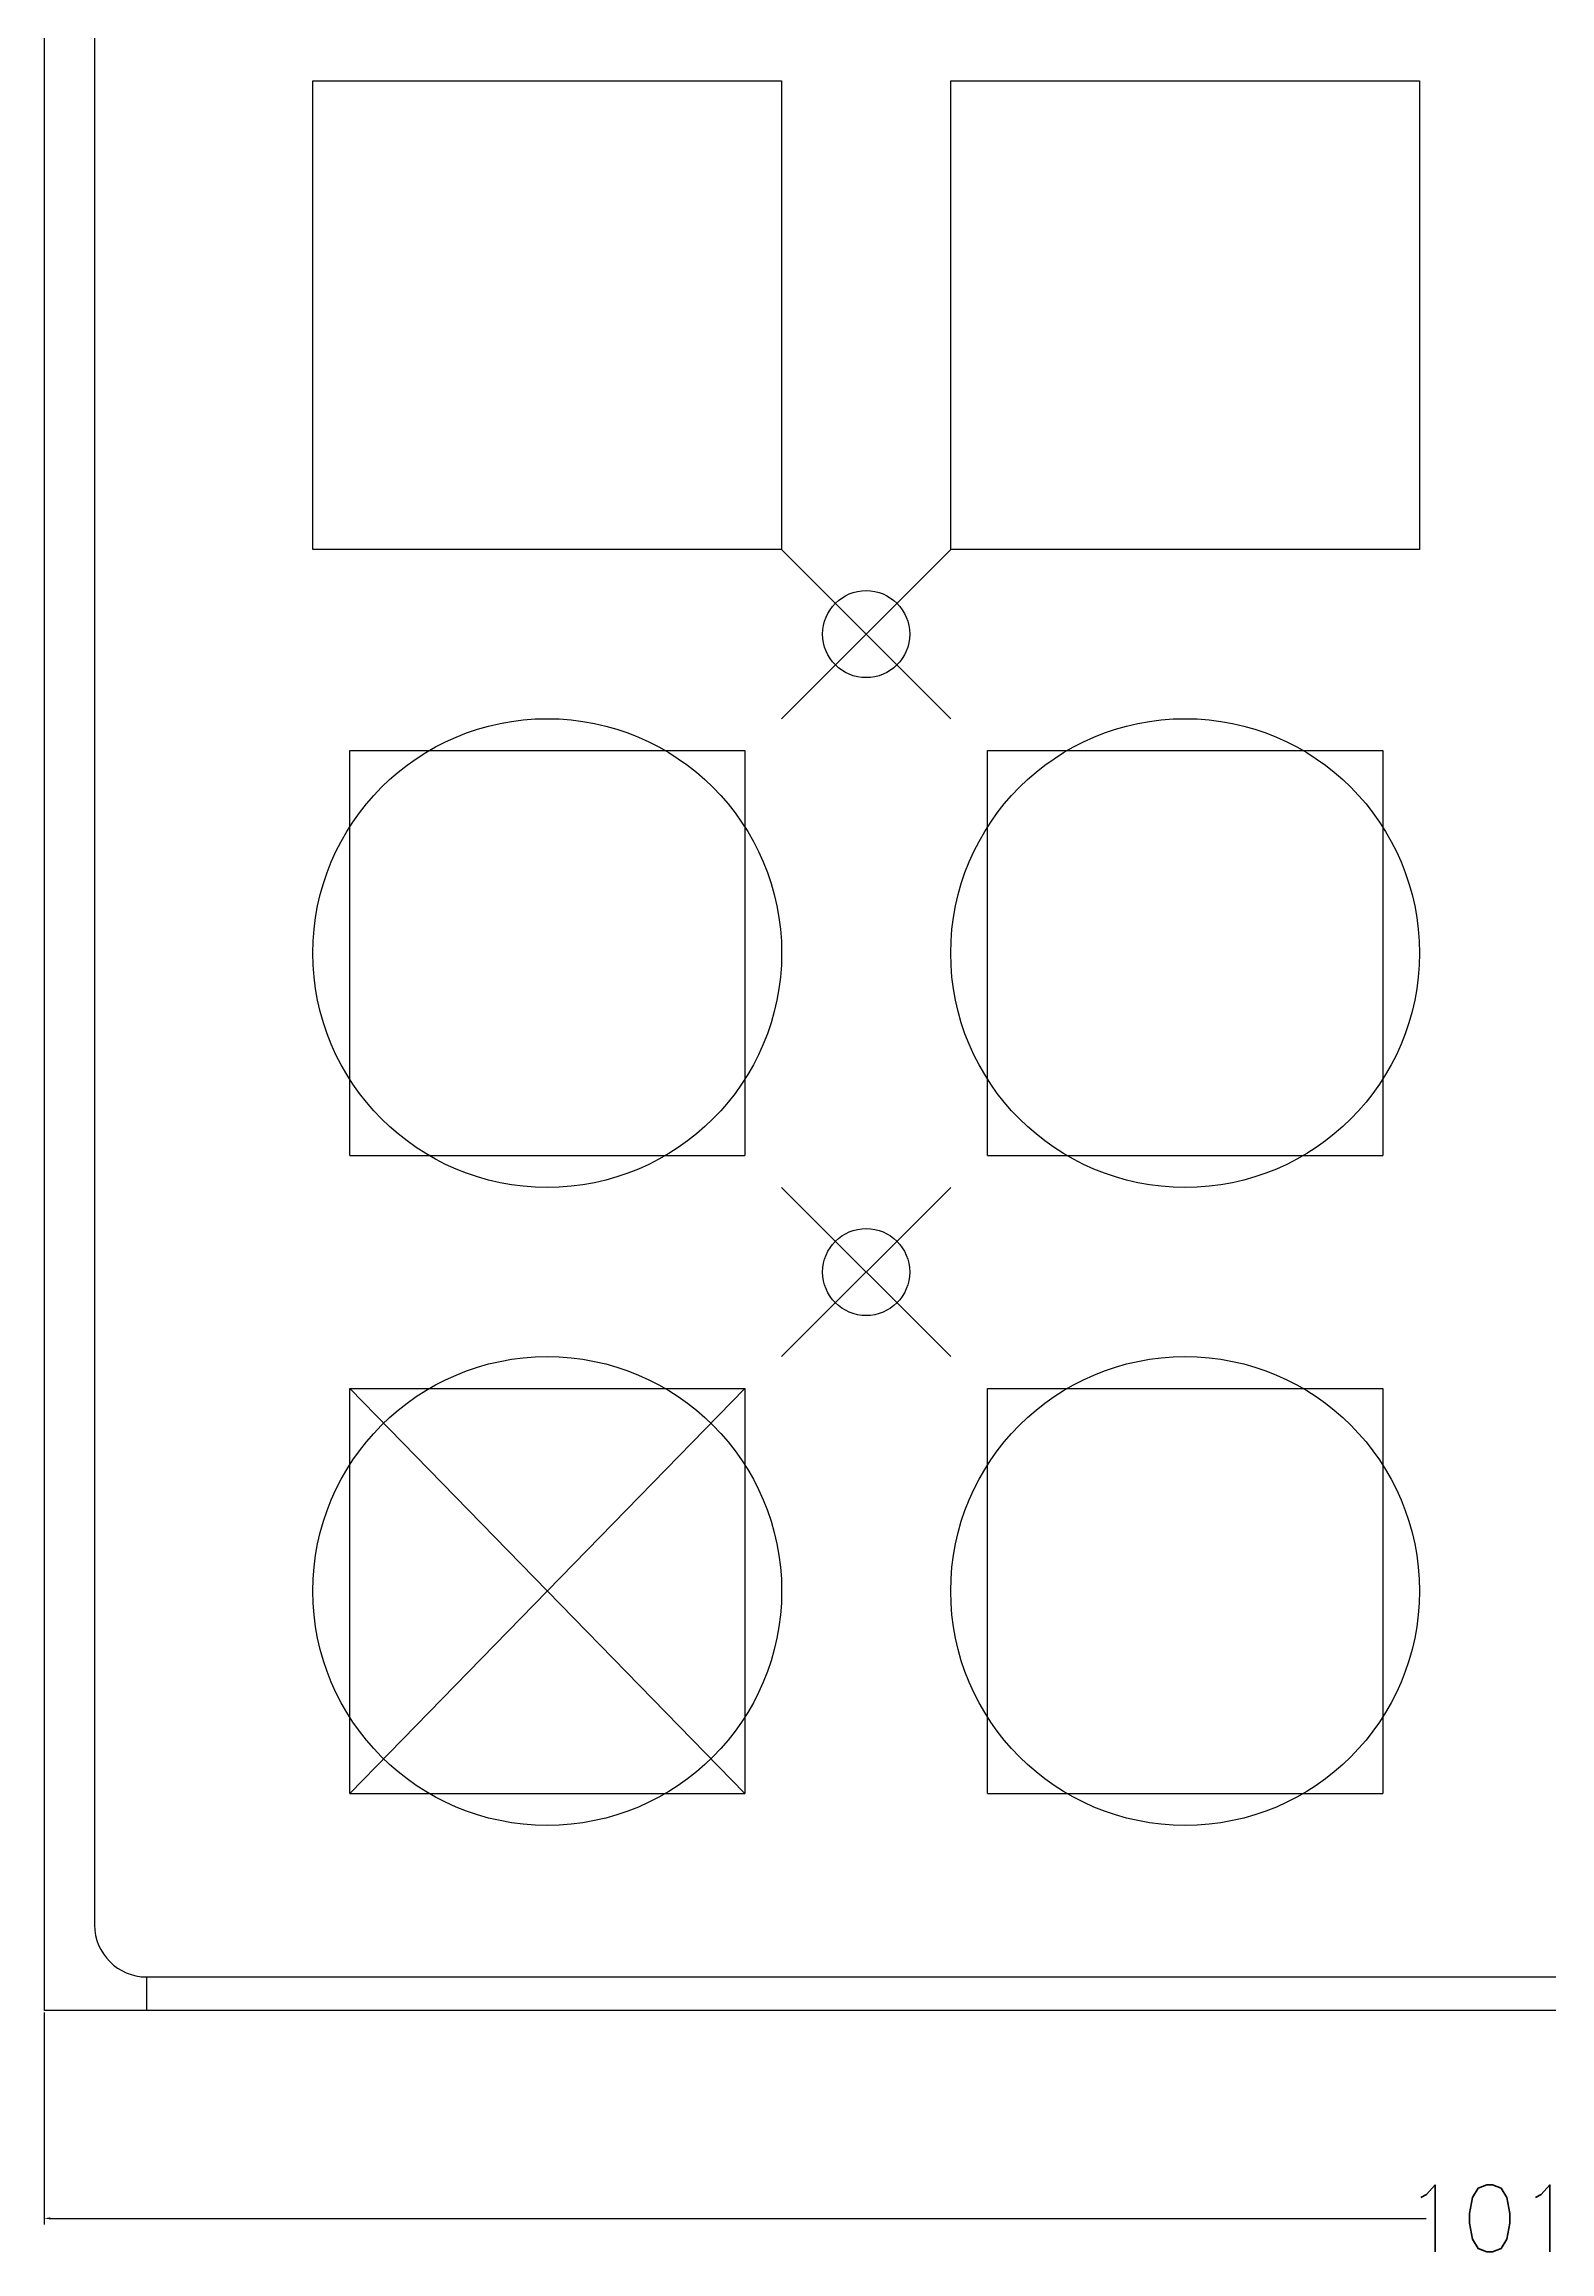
# Model space of a CAD drawing. Extents: x -5 to 110, y -10 to 99.
# Drawn here: x -5.4 to 39.6, y -10 to 56 of the extents above; entities that cross this region are included whole.
import ezdxf

# ---------------------------------------------------------------- set-up
doc = ezdxf.new("R2010")
doc.units = 0
doc.header["$MEASUREMENT"] = 0
doc.layers.get('0').update_dxf_attribs({"linetype": 'CONTINUOUS'})
doc.layers.get('Defpoints').update_dxf_attribs({"linetype": 'CONTINUOUS'})
for name, color, linetype in [('参考线', 172, 'CONTINUOUS'), ('尺寸标注', 42, 'CONTINUOUS'), ('旋钮', 7, 'CONTINUOUS')]:
    doc.layers.add(name, color=color, linetype=linetype)
doc.styles.get("Standard").update_dxf_attribs({"font": 'txt.shx'})
doc.dimstyles.get("Standard").update_dxf_attribs({"dimtxt": 0.18, "dimasz": 0.18, "dimexe": 0.18, "dimexo": 0.0625, "dimgap": 0.09, "dimtad": 0, "dimtih": 1, "dimtoh": 1, "dimdec": 4, "dimzin": 0, "dimdsep": 46, "dimtxsty": 'Standard', "dimcen": 0.09, "dimadec": 0, "dimazin": 0, "dimtfac": 1, "dimtdec": 4, "dimtofl": 0, "dimtmove": 2, "dimatfit": 3, "dimfxl": 1, "dimtolj": 1, "dimtzin": 0, "dimarcsym": 0})

# ---------------------------------------------------------------- blocks, each defined once
blk = doc.blocks.new('*D2')
at = {"layer": 'Defpoints', "color": 0, "linetype": 'Continuous', "transparency": 16777216}
for p in [(-5.405, -2.742), (96.345, -2.742), (96.345, -8.95)]:
    blk.add_point(p, dxfattribs=at)
at = {"layer": '尺寸标注', "color": 0, "linetype": 'Continuous', "lineweight": -2, "transparency": 16777216}
for p, q in [((-5.405, -2.805), (-5.405, -9.13)), ((96.345, -2.805), (96.345, -9.13)), ((-5.225, -8.95), (35.863, -8.95)), ((96.165, -8.95), (47.377, -8.95))]:
    blk.add_line(p, q, dxfattribs=at)
at = {"layer": '尺寸标注', "color": 0, "linetype": 'Continuous', "transparency": 16777216}
for points in [[(-5.225, -8.92), (-5.225, -8.98), (-5.405, -8.95)], [(96.165, -8.92), (96.165, -8.98), (96.345, -8.95)]]:
    blk.add_solid(points, dxfattribs=at)
at = {"layer": '尺寸标注', "color": 0, "linetype": 'Continuous', "transparency": 16777216, "insert": (41.62, -8.95), "char_height": 0.18, "width": 3.07502, "attachment_point": 5}
blk.add_mtext('\\A1;{\\H11.11111x;101.7501}', dxfattribs=at)

msp = doc.modelspace()

# ---------------------------------------------------------------- linework, layer by layer
at = {"linetype": 'Continuous'}
for p, q in [((-5.40492, 99.3075), (-5.40492, -2.74231)), ((-3.90492, 95.5075), (-3.90492, 0.25769)), ((3.72001, 22.7839), (3.72001, 34.88264)), ((3.72001, 34.88264), (15.51884, 34.88264)), ((15.51884, 34.88264), (15.51884, 22.7839)), ((22.77006, 22.7839), (22.77006, 34.88264)), ((22.77006, 34.88264), (34.56889, 34.88264)), ((34.56889, 34.88264), (34.56889, 22.7839)), ((3.72001, 22.7839), (15.51884, 22.7839)), ((22.77006, 22.7839), (34.56889, 22.7839)), ((3.72001, 3.734), (3.72001, 15.83274)), ((3.72001, 15.83274), (15.51884, 15.83274)), ((15.51884, 15.83274), (15.51884, 3.734)), ((22.77006, 3.734), (22.77006, 15.83274)), ((22.77006, 15.83274), (34.56889, 15.83274)), ((34.56889, 15.83274), (34.56889, 3.734)), ((3.72001, 3.734), (15.51884, 3.734)), ((22.77006, 3.734), (34.56889, 3.734)), ((-3.90492, 0.25769), (-3.90492, -0.18667)), ((-2.34928, -1.74231), (93.78957, -1.74231)), ((-2.34928, -1.74231), (-2.34928, -1.74231)), ((96.3452, -2.74231), (-5.40492, -2.74231))]:
    msp.add_line(p, q, dxfattribs=at)
at = {"color": 0}
for p, q in [((2.61965, 54.8831), (16.6192, 54.8831)), ((2.61965, 40.8838), (2.61965, 54.8831)), ((16.6192, 54.8831), (16.6192, 40.8838)), ((21.6697, 54.8831), (35.669, 54.8831)), ((21.6697, 40.8838), (21.6697, 54.8831)), ((35.669, 54.8831), (35.669, 40.8838)), ((16.6192, 40.8838), (2.61965, 40.8838)), ((35.669, 40.8838), (21.6697, 40.8838))]:
    msp.add_line(p, q, dxfattribs=at)
at = {"linetype": 'Continuous'}
for centre in [(19.14455, 38.35845), (19.14445, 19.30835)]:
    msp.add_circle(centre, 1.3, dxfattribs=at)
msp.add_arc((-2.34167, -0.17906), 1.56326, 180.2788695, 269.7211305, dxfattribs=at)
at = {"layer": '参考线', "linetype": 'Continuous'}
for p, q in [((16.6192, 40.8838), (21.6699, 35.8331)), ((16.6192, 35.8331), (21.6699, 40.8838)), ((16.6192, 21.8336), (21.6697, 16.7831)), ((16.6192, 16.7831), (21.6697, 21.8336)), ((3.72001, 15.83274), (15.51884, 3.734)), ((3.72001, 3.734), (15.51884, 15.83274)), ((-2.34928, -1.74231), (-2.34928, -2.74231))]:
    msp.add_line(p, q, dxfattribs=at)
at = {"layer": '旋钮', "linetype": 'Continuous'}
for centre in [(9.61942, 28.83327), (28.66947, 28.83327), (9.61942, 9.78337), (28.66947, 9.78337)]:
    msp.add_circle(centre, 7, dxfattribs=at)

# ---------------------------------------------------------------- dimensions: what is measured, and where the dimension line sits
at = {"layer": '尺寸标注', "linetype": 'Continuous'}
dim = msp.add_linear_dim(base=(96.3452, -8.95038), p1=(-5.40492, -2.74231), p2=(96.3452, -2.74231), text='{\\H11.11111x;<>}', dimstyle='Standard', override={"dimtmove": 0}, dxfattribs=at)
dim.commit()
dim.dimension.update_dxf_attribs({"geometry": '*D2', "text_midpoint": (41.62014, -8.95038), "dimtype": 160})

doc.saveas('drawing.dxf')
